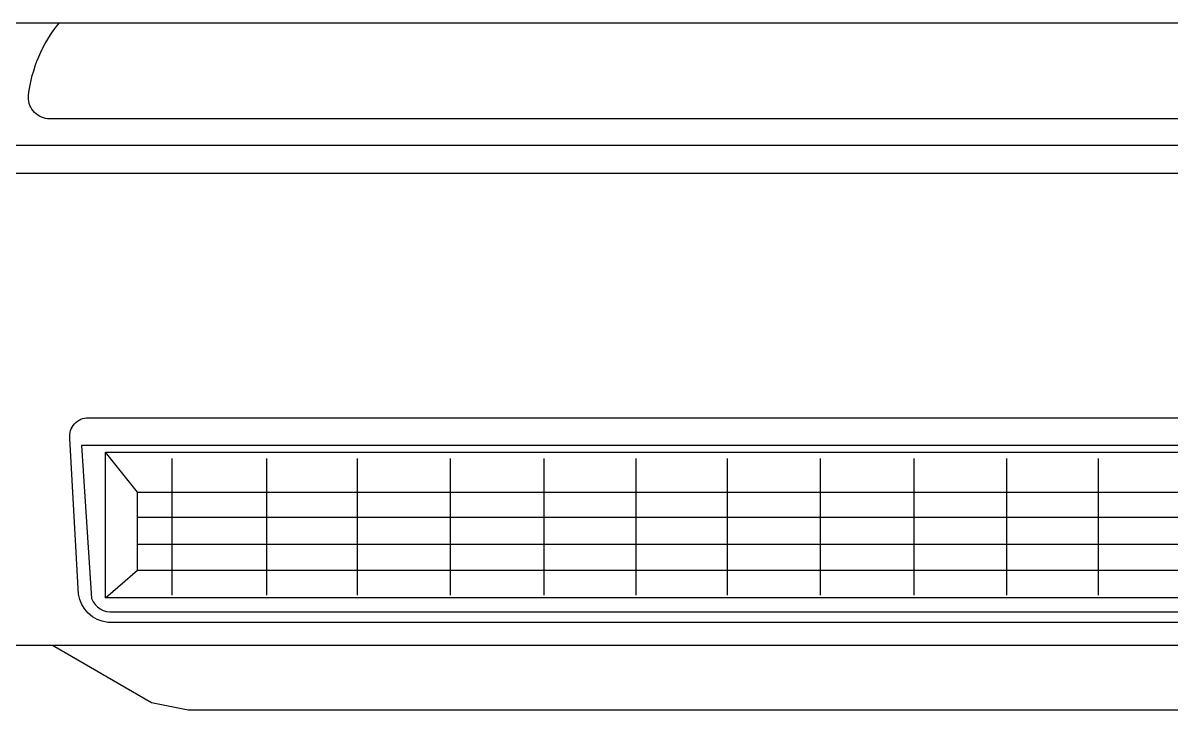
# Model space of a CAD drawing. Header units: millimetres. Extents: x 1291 to 5660, y 748 to 2981.
# Drawn here: x 2392.7 to 2771, y 780.3 to 1006.9 of the extents above; entities that cross this region are included whole.
import ezdxf

# ---------------------------------------------------------------- set-up
doc = ezdxf.new("R2010")
doc.units = ezdxf.units.MM

msp = doc.modelspace()

# ---------------------------------------------------------------- linework, layer by layer
for points in [[(2366.94, 801.58, -0.071265), (2354.17, 949.03, -0.2034), (2362.94, 966.5), (2370.46, 999.08, -0.349223), (2380.35, 1006.95), (3126.78, 1006.95, -0.349223), (3136.67, 999.08), (3144.19, 966.5, -0.2034), (3152.96, 949.03, -0.071265), (3140.19, 801.58)], [(2420.67, 809.25, -0.342009), (2410.98, 818.58), (2408.17, 869.94, -0.463125), (2414.3, 876.69), (3092.82, 876.69, -0.463125), (3098.96, 869.94), (3096.15, 818.58, -0.342009), (3086.46, 809.25)]]:
    msp.add_lwpolyline(points, format="xyb", close=True)
for points in [[(3102.43, 1006.95, -0.143841), (3112.56, 983.19, -0.416935), (3106.28, 975.35), (2400.85, 975.35, -0.416935), (2394.57, 983.19, -0.143841), (2404.7, 1006.95)], [(3152.96, 949.03, 0.273194), (3140.72, 957.24), (2366.41, 957.24, 0.273194), (2354.17, 949.03)], [(2422.51, 812.75), (3084.79, 812.75, 0.317918), (3091.17, 818.88), (3094.31, 867.58), (2412, 867.58), (2415.31, 817.11, 0.345226), (2422.51, 812.75)]]:
    msp.add_lwpolyline(points, format="xyb")
for points in [[(3144.19, 966.5), (2362.94, 966.5)], [(2419.87, 817.4), (2430.5, 826.46), (2430.5, 852.21), (2419.87, 865.38), (3091.12, 865.38), (3088.22, 817.4), (2419.87, 817.4), (2419.87, 865.38)], [(2441.73, 863.28), (2441.73, 818.21)], [(2472.99, 863.28), (2472.99, 818.21)], [(2502.86, 863.28), (2502.86, 818.21)], [(2533.43, 863.28), (2533.43, 818.21)], [(2564.34, 863.28), (2564.34, 818.21)], [(2594.62, 863.28), (2594.62, 818.21)], [(2624.72, 863.28), (2624.72, 818.21)], [(2655.41, 863.28), (2655.41, 818.21)], [(2686.2, 863.28), (2686.2, 818.21)], [(2716.77, 863.28), (2716.77, 818.21)], [(2746.94, 863.28), (2746.94, 818.21)], [(2430.5, 852.21), (3004.89, 852.21)], [(2430.5, 843.99), (3004.89, 843.99)], [(2430.5, 835.04), (3004.89, 835.04)], [(2430.5, 826.46), (3004.89, 826.46)], [(3104.66, 801.58), (3072.09, 782.69), (3059.96, 780.34), (2447.17, 780.34), (2435.04, 782.69), (2402.47, 801.58)]]:
    msp.add_lwpolyline(points)

doc.saveas('drawing.dxf')
